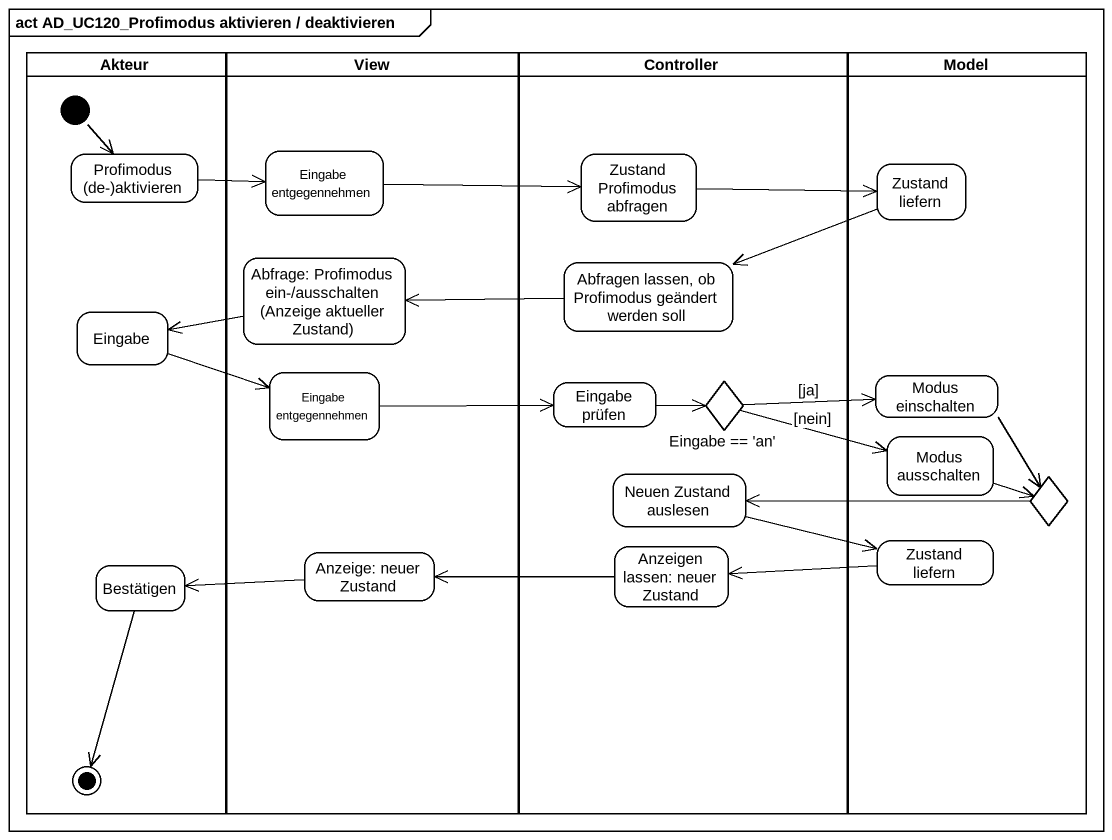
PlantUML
@startuml
mainframe act AD_UC120_Profimodus aktivieren / deaktivieren
hide empty description
state Akteur <<partition>> {
  state "Profimodus (de-)aktivieren" as Profimodus_de_aktivieren
  state Eingabe
  state Bestätigen
  [*] --> Profimodus_de_aktivieren
  Bestätigen --> [*]
}
state View <<partition>> {
  state "Eingabe entgegennehmen" as Eingabe_entgegennehmen
  state "Abfrage: Profimodus ein-/ausschalten (Anzeige aktueller Zustand)" as Abfrage_Profimodus_ein
  state "Eingabe entgegennehmen" as Eingabe_entgegennehmen_2
  state "Anzeige: neuer Zustand" as Anzeige_neuer_Zustand
}
state Controller <<partition>> {
  state "Zustand Profimodus abfragen" as Zustand_Profimodus_abfragen
  state "Abfragen lassen, ob Profimodus geändert werden soll" as Abfragen_lassen_ob
  state "Eingabe prüfen" as Eingabe_prüfen
  state "Eingabe == 'an'" as Eingabe_an <<choice>>
  state "Neuen Zustand auslesen" as Neuen_Zustand_auslesen
  state "Anzeigen lassen: neuer Zustand" as Anzeigen_lassen_neuer
}
state Model <<partition>> {
  state "Zustand liefern" as Zustand_liefern
  state "Modus einschalten" as Modus_einschalten
  state "Modus ausschalten" as Modus_ausschalten
  state choice1 <<choice>>
  state "Zustand liefern" as Zustand_liefern_2
}
Profimodus_de_aktivieren -right-> Eingabe_entgegennehmen
Eingabe_entgegennehmen -right-> Zustand_Profimodus_abfragen
Zustand_Profimodus_abfragen -right-> Zustand_liefern
Zustand_liefern -left-> Abfragen_lassen_ob
Abfrage_Profimodus_ein -left-> Eingabe
Abfragen_lassen_ob -left-> Abfrage_Profimodus_ein
Eingabe -right-> Eingabe_entgegennehmen_2
Eingabe_entgegennehmen_2 -right-> Eingabe_prüfen
Eingabe_prüfen -right-> Eingabe_an
Eingabe_an -right-> Modus_einschalten : [ja]
Eingabe_an -right-> Modus_ausschalten : [nein]
Modus_einschalten --> choice1
Neuen_Zustand_auslesen -right-> Zustand_liefern_2
Modus_ausschalten -right-> choice1
choice1 -left-> Neuen_Zustand_auslesen
Anzeige_neuer_Zustand -left-> Bestätigen
Anzeigen_lassen_neuer -left-> Anzeige_neuer_Zustand
Zustand_liefern_2 -left-> Anzeigen_lassen_neuer
@enduml
